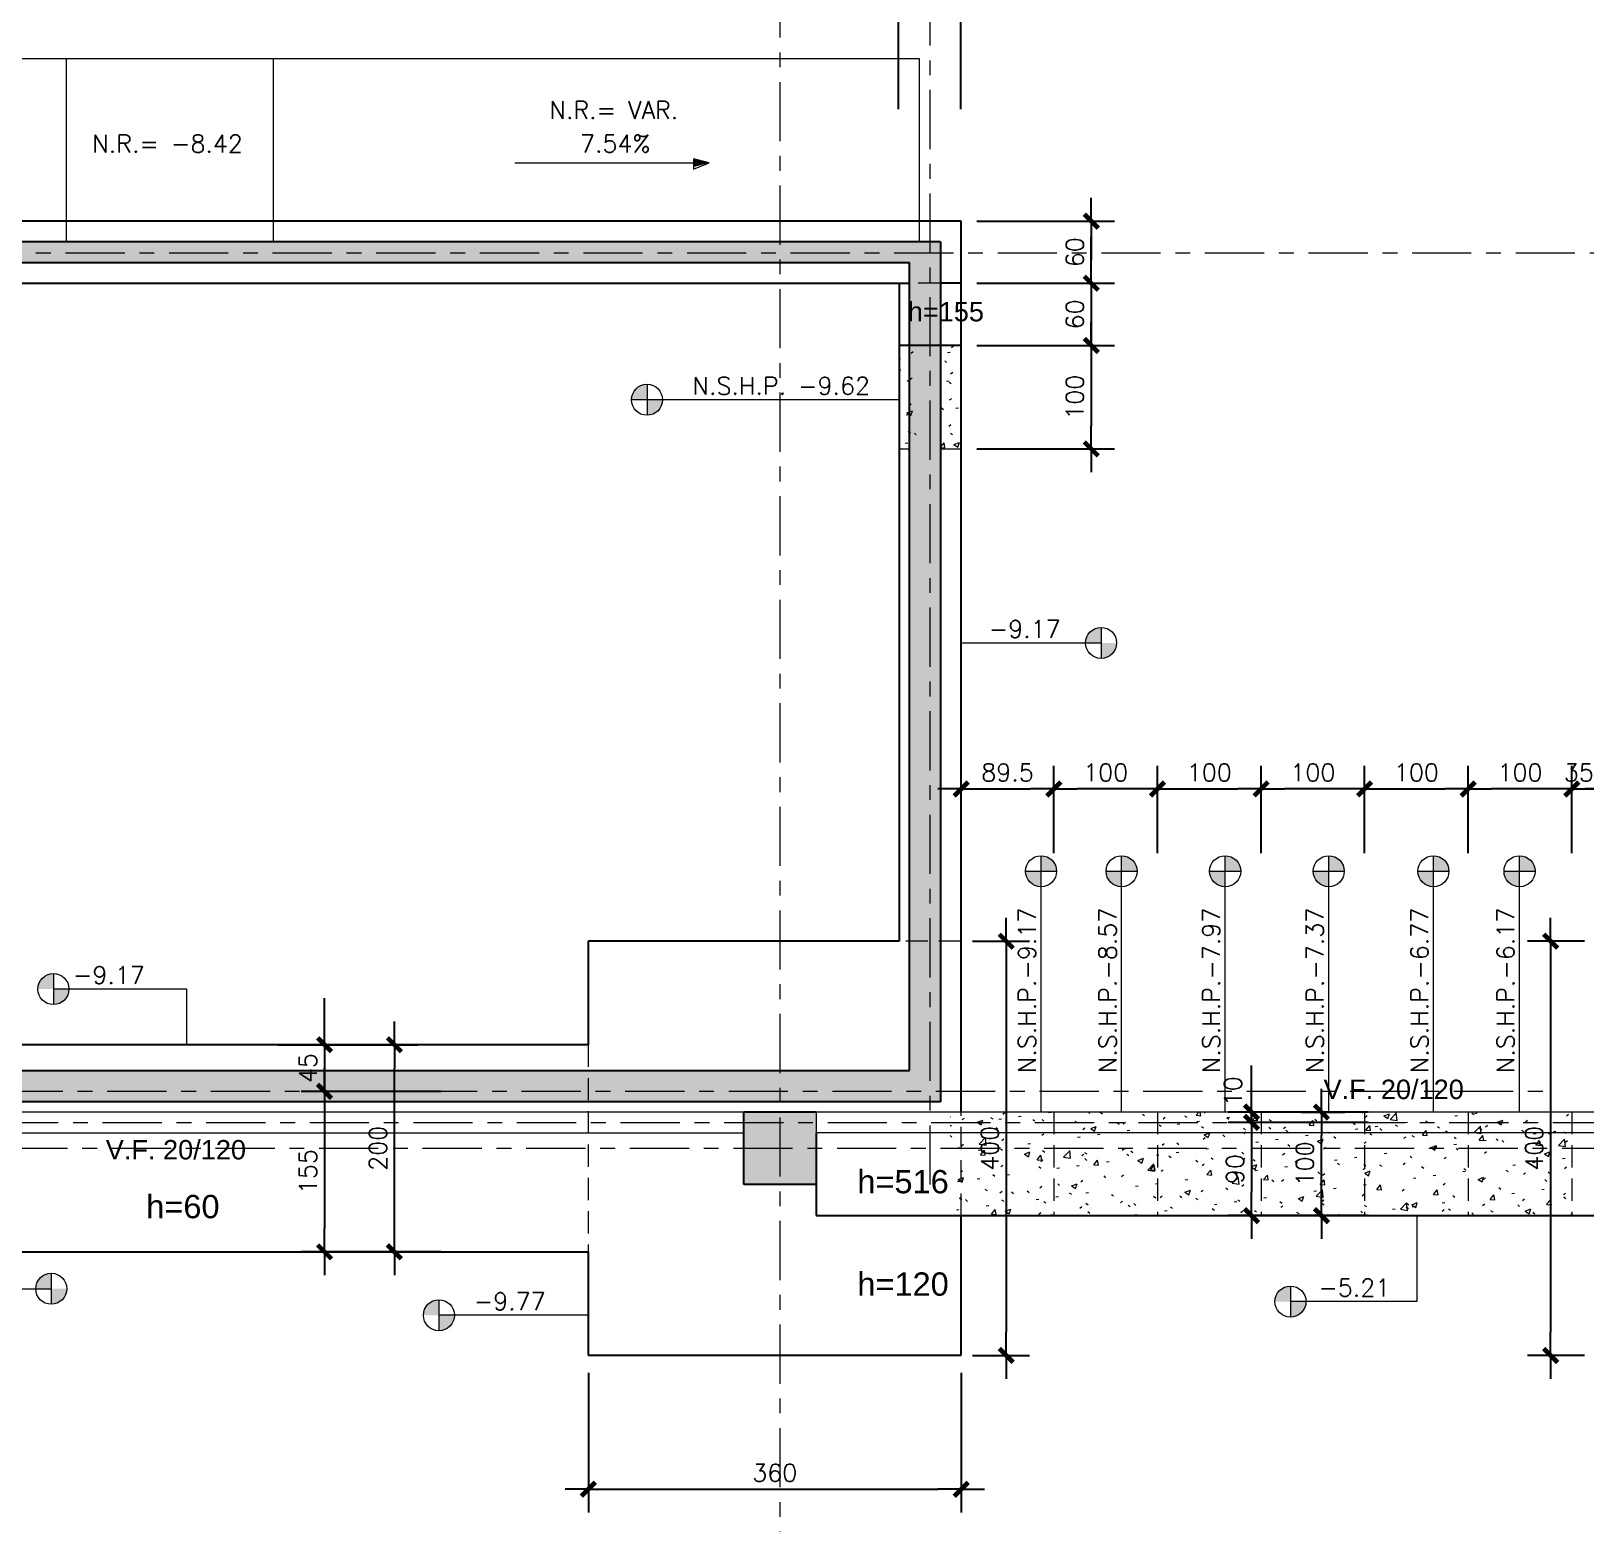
# Model space of a CAD drawing. Extents: x -4 to 6083, y -4 to 8618.
# Drawn here: x 2079 to 3579, y 6048 to 7489 of the extents above; entities that cross this region are included whole.
import ezdxf

# ---------------------------------------------------------------- set-up
doc = ezdxf.new("R2010")
doc.units = 0
doc.header["$LTSCALE"] = 45
doc.header["$MEASUREMENT"] = 0
doc.linetypes.add('Grid Line', pattern=[2.2225, 1.27, -0.3175, 0.3175, -0.3175])
doc.linetypes.add('RLE-PROYECCION', pattern=[0.71438, 0.47625, -0.23813])
doc.layers.get('0').update_dxf_attribs({"linetype": 'CONTINUOUS'})
for name, color, linetype, lineweight in [('A-GENM', 6, 'CONTINUOUS', 15), ('RLE-EJES', 1, 'Grid Line', 9), ('RLE-FUNDACION', 6, 'CONTINUOUS', 25), ('RLE-LOSA', 3, 'CONTINUOUS', 15), ('RLE-MURO', 5, 'CONTINUOUS', 25), ('RLE-NIVELES', 3, 'CONTINUOUS', 9), ('RLE-PROYECCION', 2, 'RLE-PROYECCION', 15), ('RLE-SOLID', 252, 'CONTINUOUS', 15), ('RLE-TEXTO-1', 9, 'CONTINUOUS', 9), ('RLE-VIGA', 3, 'CONTINUOUS', 15)]:
    doc.layers.add(name, color=color, linetype=linetype, lineweight=lineweight)
doc.layers.add('RLA-COTAS1', color=2, linetype='CONTINUOUS')
doc.styles.add('Arial_2', font='arial.ttf', dxfattribs={"height": 18.75})
doc.styles.add('Arial_3', font='arial.ttf', dxfattribs={"height": 16.875})
doc.styles.add('ROMANS', font='ROMANS.shx', dxfattribs={"height": 16.875})
doc.dimstyles.new('ING-75', dxfattribs={"dimscale": 75, "dimtxt": 0.27, "dimasz": 0.3, "dimexe": 0, "dimexo": 0, "dimgap": 0.1, "dimtad": 1, "dimdec": 1, "dimzin": 12, "dimdsep": 46, "dimtxsty": 'ROMANS', "dimblk": 'TICK1', "dimblk1": 'TICK1', "dimblk2": 'TICK1', "dimcen": 0.09, "dimclrd": 2, "dimclre": 1, "dimclrt": 3, "dimadec": 0, "dimazin": 0, "dimtfac": 1, "dimtdec": 0, "dimtix": 1, "dimtmove": 2, "dimatfit": 3, "dimldrblk": 'TICK1', "dimfxl": 0, "dimfxlon": 1, "dimtolj": 1, "dimtzin": 0, "dimarcsym": 0})

# ---------------------------------------------------------------- blocks, each defined once
blk = doc.blocks.new('TICK1')
at = {"color": 2}
for points in [[(0, 0), (-1, 0)], [(0, 0), (1, 0)]]:
    blk.add_lwpolyline(points, dxfattribs=at)
at = {"color": 2, "const_width": 0.2}
blk.add_lwpolyline([(-0.3, -0.3), (0.3, 0.3)], dxfattribs=at)
blk = doc.blocks.new('*D81')
at = {"layer": 'RLA-COTAS1', "color": 1, "lineweight": -2, "transparency": 16777216}
for p, q in [((2916.6, 7413.7), (2916.6, 7548.7)), ((2976.6, 7413.7), (2976.6, 7548.7))]:
    blk.add_line(p, q, dxfattribs=at)
at = {"layer": 'RLA-COTAS1', "color": 2, "lineweight": -2, "transparency": 16777216}
for p, q in [((2894.1, 7526.2), (2871.6, 7526.2)), ((2916.6, 7526.2), (2976.6, 7526.2)), ((2999.1, 7526.2), (3021.6, 7526.2))]:
    blk.add_line(p, q, dxfattribs=at)
at = {"layer": 'RLA-COTAS1', "color": 2, "lineweight": -2, "transparency": 16777216, "xscale": 22.5, "yscale": 22.5, "zscale": 22.5}
blk.add_blockref('TICK1', (2916.6, 7526.2), dxfattribs=at)
at = {"layer": 'RLA-COTAS1', "color": 2, "lineweight": -2, "transparency": 16777216, "xscale": 22.5, "yscale": 22.5, "zscale": 22.5, "rotation": 180}
blk.add_blockref('TICK1', (2976.6, 7526.2), dxfattribs=at)
at = {"layer": 'RLA-COTAS1', "color": 3, "transparency": 16777216, "insert": (2946.6, 7542.2), "char_height": 16.88, "attachment_point": 5, "style": 'ROMANS'}
blk.add_mtext('\\A1;60', dxfattribs=at)
blk = doc.blocks.new('*D82')
at = {"layer": 'RLA-COTAS1', "color": 1, "lineweight": -2, "transparency": 16777216}
for p, q in [((2988.1, 6610.1), (3043.1, 6610.1)), ((2988.1, 6210.1), (3043.1, 6210.1))]:
    blk.add_line(p, q, dxfattribs=at)
at = {"layer": 'RLA-COTAS1', "color": 2, "lineweight": -2, "transparency": 16777216}
blk.add_line((3020.6, 6587.6), (3020.6, 6232.6), dxfattribs=at)
at = {"layer": 'RLA-COTAS1', "color": 2, "lineweight": -2, "transparency": 16777216, "xscale": 22.5, "yscale": 22.5, "zscale": 22.5}
for p, rotation in [((3020.6, 6610.1), 90), ((3020.6, 6210.1), 270)]:
    blk.add_blockref('TICK1', p, dxfattribs=dict(at, rotation=rotation))
at = {"layer": 'RLA-COTAS1', "color": 3, "transparency": 16777216, "insert": (3004.7, 6410.1), "char_height": 16.88, "attachment_point": 5, "rotation": 90, "style": 'ROMANS'}
blk.add_mtext('\\A1;400', dxfattribs=at)
blk = doc.blocks.new('*D83')
at = {"layer": 'RLA-COTAS1', "color": 1, "lineweight": -2, "transparency": 16777216}
for p, q in [((2617.1, 6193.3), (2617.1, 6058.3)), ((2977.1, 6193.3), (2977.1, 6058.3))]:
    blk.add_line(p, q, dxfattribs=at)
at = {"layer": 'RLA-COTAS1', "color": 2, "lineweight": -2, "transparency": 16777216}
blk.add_line((2639.6, 6080.8), (2954.6, 6080.8), dxfattribs=at)
at = {"layer": 'RLA-COTAS1', "color": 2, "lineweight": -2, "transparency": 16777216, "xscale": 22.5, "yscale": 22.5, "zscale": 22.5, "rotation": 180}
blk.add_blockref('TICK1', (2617.1, 6080.8), dxfattribs=at)
at = {"layer": 'RLA-COTAS1', "color": 2, "lineweight": -2, "transparency": 16777216, "xscale": 22.5, "yscale": 22.5, "zscale": 22.5}
blk.add_blockref('TICK1', (2977.1, 6080.8), dxfattribs=at)
at = {"layer": 'RLA-COTAS1', "color": 3, "transparency": 16777216, "insert": (2797.1, 6096.7), "char_height": 16.88, "attachment_point": 5, "style": 'ROMANS'}
blk.add_mtext('\\A1;360', dxfattribs=at)
blk = doc.blocks.new('*D126')
at = {"layer": 'RLA-COTAS1', "color": 1, "lineweight": -2, "transparency": 16777216}
for p, q in [((2992.2, 7305.6), (3125.2, 7305.6)), ((2992.2, 7245.6), (3125.2, 7245.6))]:
    blk.add_line(p, q, dxfattribs=at)
at = {"layer": 'RLA-COTAS1', "color": 2, "lineweight": -2, "transparency": 16777216}
blk.add_line((3102.7, 7283.1), (3102.7, 7268.1), dxfattribs=at)
at = {"layer": 'RLA-COTAS1', "color": 2, "lineweight": -2, "transparency": 16777216, "xscale": 22.5, "yscale": 22.5, "zscale": 22.5}
for p, rotation in [((3102.7, 7305.6), 90), ((3102.7, 7245.6), 270)]:
    blk.add_blockref('TICK1', p, dxfattribs=dict(at, rotation=rotation))
at = {"layer": 'RLA-COTAS1', "color": 3, "transparency": 16777216, "insert": (3086.8, 7275.6), "char_height": 16.88, "attachment_point": 5, "rotation": 90, "style": 'ROMANS'}
blk.add_mtext('\\A1;60', dxfattribs=at)
blk = doc.blocks.new('*D127')
at = {"layer": 'RLA-COTAS1', "color": 2, "lineweight": -2, "transparency": 16777216}
for p, q in [((3102.7, 7268.1), (3102.7, 7290.6)), ((3102.7, 7245.6), (3102.7, 7185.6)), ((3102.7, 7163.1), (3102.7, 7140.6))]:
    blk.add_line(p, q, dxfattribs=at)
at = {"layer": 'RLA-COTAS1', "color": 1, "lineweight": -2, "transparency": 16777216}
for p, q in [((2992.2, 7245.6), (3125.2, 7245.6)), ((2992.2, 7185.6), (3125.2, 7185.6))]:
    blk.add_line(p, q, dxfattribs=at)
at = {"layer": 'RLA-COTAS1', "color": 2, "lineweight": -2, "transparency": 16777216, "xscale": 22.5, "yscale": 22.5, "zscale": 22.5}
for p, rotation in [((3102.7, 7245.6), 270), ((3102.7, 7185.6), 90)]:
    blk.add_blockref('TICK1', p, dxfattribs=dict(at, rotation=rotation))
at = {"layer": 'RLA-COTAS1', "color": 3, "transparency": 16777216, "insert": (3086.8, 7215.6), "char_height": 16.88, "attachment_point": 5, "rotation": 90, "style": 'ROMANS'}
blk.add_mtext('\\A1;60', dxfattribs=at)
blk = doc.blocks.new('*D128')
at = {"layer": 'RLA-COTAS1', "color": 1, "lineweight": -2, "transparency": 16777216}
for p, q in [((2992.2, 7185.6), (3125.2, 7185.6)), ((2992.2, 7085.6), (3125.2, 7085.6))]:
    blk.add_line(p, q, dxfattribs=at)
at = {"layer": 'RLA-COTAS1', "color": 2, "lineweight": -2, "transparency": 16777216}
blk.add_line((3102.7, 7163.1), (3102.7, 7108.1), dxfattribs=at)
at = {"layer": 'RLA-COTAS1', "color": 2, "lineweight": -2, "transparency": 16777216, "xscale": 22.5, "yscale": 22.5, "zscale": 22.5}
for p, rotation in [((3102.7, 7185.6), 90), ((3102.7, 7085.6), 270)]:
    blk.add_blockref('TICK1', p, dxfattribs=dict(at, rotation=rotation))
at = {"layer": 'RLA-COTAS1', "color": 3, "transparency": 16777216, "insert": (3086.8, 7135.6), "char_height": 16.88, "attachment_point": 5, "rotation": 90, "style": 'ROMANS'}
blk.add_mtext('\\A1;100', dxfattribs=at)
blk = doc.blocks.new('*D136')
at = {"layer": 'RLA-COTAS1', "color": 1, "lineweight": -2, "transparency": 16777216}
for p, q in [((3579, 6610.1), (3523.7, 6610.1)), ((3579, 6210.1), (3523.7, 6210.1))]:
    blk.add_line(p, q, dxfattribs=at)
at = {"layer": 'RLA-COTAS1', "color": 2, "lineweight": -2, "transparency": 16777216}
blk.add_line((3546.2, 6587.6), (3546.2, 6232.6), dxfattribs=at)
at = {"layer": 'RLA-COTAS1', "color": 2, "lineweight": -2, "transparency": 16777216, "xscale": 22.5, "yscale": 22.5, "zscale": 22.5}
for p, rotation in [((3546.2, 6610.1), 90), ((3546.2, 6210.1), 270)]:
    blk.add_blockref('TICK1', p, dxfattribs=dict(at, rotation=rotation))
at = {"layer": 'RLA-COTAS1', "color": 3, "transparency": 16777216, "insert": (3530.3, 6410.1), "char_height": 16.88, "attachment_point": 5, "rotation": 90, "style": 'ROMANS'}
blk.add_mtext('\\A1;400', dxfattribs=at)
blk = doc.blocks.new('*D137')
at = {"layer": 'RLA-COTAS1', "color": 1, "lineweight": -2, "transparency": 16777216}
for p, q in [((3305.3, 6445.1), (3347.4, 6445.1)), ((3314.7, 6345.1), (3347.4, 6345.1))]:
    blk.add_line(p, q, dxfattribs=at)
at = {"layer": 'RLA-COTAS1', "color": 2, "lineweight": -2, "transparency": 16777216}
blk.add_line((3324.9, 6367.6), (3324.9, 6422.6), dxfattribs=at)
at = {"layer": 'RLA-COTAS1', "color": 2, "lineweight": -2, "transparency": 16777216, "xscale": 22.5, "yscale": 22.5, "zscale": 22.5}
for p, rotation in [((3324.9, 6445.1), 90), ((3324.9, 6345.1), 270)]:
    blk.add_blockref('TICK1', p, dxfattribs=dict(at, rotation=rotation))
at = {"layer": 'RLA-COTAS1', "color": 3, "transparency": 16777216, "insert": (3308.9, 6395.1), "char_height": 16.88, "attachment_point": 5, "rotation": 90, "style": 'ROMANS'}
blk.add_mtext('\\A1;100', dxfattribs=at)
blk = doc.blocks.new('*D138')
at = {"layer": 'RLA-COTAS1', "color": 2, "lineweight": -2, "transparency": 16777216}
for p, q in [((3257.4, 6467.6), (3257.4, 6490.1)), ((3257.4, 6445.1), (3257.4, 6435.1)), ((3257.4, 6412.6), (3257.4, 6390.1))]:
    blk.add_line(p, q, dxfattribs=at)
at = {"layer": 'RLA-COTAS1', "color": 1, "lineweight": -2, "transparency": 16777216}
for p, q in [((3369.9, 6445.1), (3234.9, 6445.1)), ((3369.9, 6435.1), (3234.9, 6435.1))]:
    blk.add_line(p, q, dxfattribs=at)
at = {"layer": 'RLA-COTAS1', "color": 2, "lineweight": -2, "transparency": 16777216, "xscale": 22.5, "yscale": 22.5, "zscale": 22.5}
for p, rotation in [((3257.4, 6445.1), 270), ((3257.4, 6435.1), 90)]:
    blk.add_blockref('TICK1', p, dxfattribs=dict(at, rotation=rotation))
at = {"layer": 'RLA-COTAS1', "color": 3, "transparency": 16777216, "insert": (3231, 6450.7), "char_height": 16.88, "attachment_point": 1, "rotation": 90, "line_spacing_factor": 0.941778, "style": 'ROMANS'}
blk.add_mtext('\\A1;10', dxfattribs=at)
blk = doc.blocks.new('*D139')
at = {"layer": 'RLA-COTAS1', "color": 1, "lineweight": -2, "transparency": 16777216}
for p, q in [((3369.9, 6435.1), (3234.9, 6435.1)), ((3369.9, 6345.1), (3234.9, 6345.1))]:
    blk.add_line(p, q, dxfattribs=at)
at = {"layer": 'RLA-COTAS1', "color": 2, "lineweight": -2, "transparency": 16777216}
blk.add_line((3257.4, 6412.6), (3257.4, 6367.6), dxfattribs=at)
at = {"layer": 'RLA-COTAS1', "color": 2, "lineweight": -2, "transparency": 16777216, "xscale": 22.5, "yscale": 22.5, "zscale": 22.5}
for p, rotation in [((3257.4, 6435.1), 90), ((3257.4, 6345.1), 270)]:
    blk.add_blockref('TICK1', p, dxfattribs=dict(at, rotation=rotation))
at = {"layer": 'RLA-COTAS1', "color": 3, "transparency": 16777216, "insert": (3241.4, 6390.1), "char_height": 16.88, "attachment_point": 5, "rotation": 90, "style": 'ROMANS'}
blk.add_mtext('\\A1;90', dxfattribs=at)
blk = doc.blocks.new('*D140')
at = {"layer": 'RLA-COTAS1', "color": 2, "lineweight": -2, "transparency": 16777216}
for p, q in [((2362.4, 6532.6), (2362.4, 6555.1)), ((2362.4, 6510.1), (2362.4, 6465.1)), ((2362.4, 6442.6), (2362.4, 6420.1))]:
    blk.add_line(p, q, dxfattribs=at)
at = {"layer": 'RLA-COTAS1', "color": 1, "lineweight": -2, "transparency": 16777216}
for p, q in [((2474.9, 6510.1), (2339.9, 6510.1)), ((2474.9, 6465.1), (2339.9, 6465.1))]:
    blk.add_line(p, q, dxfattribs=at)
at = {"layer": 'RLA-COTAS1', "color": 2, "lineweight": -2, "transparency": 16777216, "xscale": 22.5, "yscale": 22.5, "zscale": 22.5}
for p, rotation in [((2362.4, 6510.1), 270), ((2362.4, 6465.1), 90)]:
    blk.add_blockref('TICK1', p, dxfattribs=dict(at, rotation=rotation))
at = {"layer": 'RLA-COTAS1', "color": 3, "transparency": 16777216, "insert": (2346.5, 6487.6), "char_height": 16.88, "attachment_point": 5, "rotation": 90, "style": 'ROMANS'}
blk.add_mtext('\\A1;45', dxfattribs=at)
blk = doc.blocks.new('*D141')
at = {"layer": 'RLA-COTAS1', "color": 1, "lineweight": -2, "transparency": 16777216}
for p, q in [((2474.9, 6465.1), (2339.9, 6465.1)), ((2474.9, 6310.1), (2339.9, 6310.1))]:
    blk.add_line(p, q, dxfattribs=at)
at = {"layer": 'RLA-COTAS1', "color": 2, "lineweight": -2, "transparency": 16777216}
blk.add_line((2362.4, 6442.6), (2362.4, 6332.6), dxfattribs=at)
at = {"layer": 'RLA-COTAS1', "color": 2, "lineweight": -2, "transparency": 16777216, "xscale": 22.5, "yscale": 22.5, "zscale": 22.5}
for p, rotation in [((2362.4, 6465.1), 90), ((2362.4, 6310.1), 270)]:
    blk.add_blockref('TICK1', p, dxfattribs=dict(at, rotation=rotation))
at = {"layer": 'RLA-COTAS1', "color": 3, "transparency": 16777216, "insert": (2346.5, 6387.6), "char_height": 16.88, "attachment_point": 5, "rotation": 90, "style": 'ROMANS'}
blk.add_mtext('\\A1;155', dxfattribs=at)
blk = doc.blocks.new('*D142')
at = {"layer": 'RLA-COTAS1', "color": 1, "lineweight": -2, "transparency": 16777216}
for p, q in [((2317.4, 6510.1), (2452.4, 6510.1)), ((2317.4, 6310.1), (2452.4, 6310.1))]:
    blk.add_line(p, q, dxfattribs=at)
at = {"layer": 'RLA-COTAS1', "color": 2, "lineweight": -2, "transparency": 16777216}
blk.add_line((2429.9, 6332.6), (2429.9, 6487.6), dxfattribs=at)
at = {"layer": 'RLA-COTAS1', "color": 2, "lineweight": -2, "transparency": 16777216, "xscale": 22.5, "yscale": 22.5, "zscale": 22.5}
for p, rotation in [((2429.9, 6510.1), 90), ((2429.9, 6310.1), 270)]:
    blk.add_blockref('TICK1', p, dxfattribs=dict(at, rotation=rotation))
at = {"layer": 'RLA-COTAS1', "color": 3, "transparency": 16777216, "insert": (2414, 6410.1), "char_height": 16.88, "attachment_point": 5, "rotation": 90, "style": 'ROMANS'}
blk.add_mtext('\\A1;200', dxfattribs=at)
blk = doc.blocks.new('*D164')
at = {"layer": 'RLA-COTAS1', "color": 1, "lineweight": -2, "transparency": 16777216}
for p, q in [((2977.1, 6695.1), (2977.1, 6779.7)), ((3066.6, 6695.1), (3066.6, 6779.7))]:
    blk.add_line(p, q, dxfattribs=at)
at = {"layer": 'RLA-COTAS1', "color": 2, "lineweight": -2, "transparency": 16777216}
blk.add_line((2999.6, 6757.2), (3044.1, 6757.2), dxfattribs=at)
at = {"layer": 'RLA-COTAS1', "color": 2, "lineweight": -2, "transparency": 16777216, "xscale": 22.5, "yscale": 22.5, "zscale": 22.5, "rotation": 180}
blk.add_blockref('TICK1', (2977.1, 6757.2), dxfattribs=at)
at = {"layer": 'RLA-COTAS1', "color": 2, "lineweight": -2, "transparency": 16777216, "xscale": 22.5, "yscale": 22.5, "zscale": 22.5}
blk.add_blockref('TICK1', (3066.6, 6757.2), dxfattribs=at)
at = {"layer": 'RLA-COTAS1', "color": 3, "transparency": 16777216, "insert": (3021.8, 6773.1), "char_height": 16.88, "attachment_point": 5, "style": 'ROMANS'}
blk.add_mtext('\\A1;89.5', dxfattribs=at)
blk = doc.blocks.new('*D165')
at = {"layer": 'RLA-COTAS1', "color": 1, "lineweight": -2, "transparency": 16777216}
for p, q in [((3066.6, 6695.1), (3066.6, 6779.7)), ((3166.6, 6695.1), (3166.6, 6779.7))]:
    blk.add_line(p, q, dxfattribs=at)
at = {"layer": 'RLA-COTAS1', "color": 2, "lineweight": -2, "transparency": 16777216}
blk.add_line((3144.1, 6757.2), (3089.1, 6757.2), dxfattribs=at)
at = {"layer": 'RLA-COTAS1', "color": 2, "lineweight": -2, "transparency": 16777216, "xscale": 22.5, "yscale": 22.5, "zscale": 22.5, "rotation": 180}
blk.add_blockref('TICK1', (3066.6, 6757.2), dxfattribs=at)
at = {"layer": 'RLA-COTAS1', "color": 2, "lineweight": -2, "transparency": 16777216, "xscale": 22.5, "yscale": 22.5, "zscale": 22.5}
blk.add_blockref('TICK1', (3166.6, 6757.2), dxfattribs=at)
at = {"layer": 'RLA-COTAS1', "color": 3, "transparency": 16777216, "insert": (3116.6, 6773.1), "char_height": 16.88, "attachment_point": 5, "style": 'ROMANS'}
blk.add_mtext('\\A1;100', dxfattribs=at)
blk = doc.blocks.new('*D166')
at = {"layer": 'RLA-COTAS1', "color": 1, "lineweight": -2, "transparency": 16777216}
for p, q in [((3166.6, 6695.1), (3166.6, 6779.7)), ((3266.6, 6695.1), (3266.6, 6779.7))]:
    blk.add_line(p, q, dxfattribs=at)
at = {"layer": 'RLA-COTAS1', "color": 2, "lineweight": -2, "transparency": 16777216}
blk.add_line((3189.1, 6757.2), (3244.1, 6757.2), dxfattribs=at)
at = {"layer": 'RLA-COTAS1', "color": 2, "lineweight": -2, "transparency": 16777216, "xscale": 22.5, "yscale": 22.5, "zscale": 22.5, "rotation": 180}
blk.add_blockref('TICK1', (3166.6, 6757.2), dxfattribs=at)
at = {"layer": 'RLA-COTAS1', "color": 2, "lineweight": -2, "transparency": 16777216, "xscale": 22.5, "yscale": 22.5, "zscale": 22.5}
blk.add_blockref('TICK1', (3266.6, 6757.2), dxfattribs=at)
at = {"layer": 'RLA-COTAS1', "color": 3, "transparency": 16777216, "insert": (3216.6, 6773.1), "char_height": 16.88, "attachment_point": 5, "style": 'ROMANS'}
blk.add_mtext('\\A1;100', dxfattribs=at)
blk = doc.blocks.new('*D167')
at = {"layer": 'RLA-COTAS1', "color": 1, "lineweight": -2, "transparency": 16777216}
for p, q in [((3266.6, 6695.1), (3266.6, 6779.7)), ((3366.6, 6695.1), (3366.6, 6779.7))]:
    blk.add_line(p, q, dxfattribs=at)
at = {"layer": 'RLA-COTAS1', "color": 2, "lineweight": -2, "transparency": 16777216}
blk.add_line((3344.1, 6757.2), (3289.1, 6757.2), dxfattribs=at)
at = {"layer": 'RLA-COTAS1', "color": 2, "lineweight": -2, "transparency": 16777216, "xscale": 22.5, "yscale": 22.5, "zscale": 22.5, "rotation": 180}
blk.add_blockref('TICK1', (3266.6, 6757.2), dxfattribs=at)
at = {"layer": 'RLA-COTAS1', "color": 2, "lineweight": -2, "transparency": 16777216, "xscale": 22.5, "yscale": 22.5, "zscale": 22.5}
blk.add_blockref('TICK1', (3366.6, 6757.2), dxfattribs=at)
at = {"layer": 'RLA-COTAS1', "color": 3, "transparency": 16777216, "insert": (3316.6, 6773.1), "char_height": 16.88, "attachment_point": 5, "style": 'ROMANS'}
blk.add_mtext('\\A1;100', dxfattribs=at)
blk = doc.blocks.new('*D168')
at = {"layer": 'RLA-COTAS1', "color": 1, "lineweight": -2, "transparency": 16777216}
for p, q in [((3366.6, 6695.1), (3366.6, 6779.7)), ((3466.6, 6695.1), (3466.6, 6779.7))]:
    blk.add_line(p, q, dxfattribs=at)
at = {"layer": 'RLA-COTAS1', "color": 2, "lineweight": -2, "transparency": 16777216}
blk.add_line((3389.1, 6757.2), (3444.1, 6757.2), dxfattribs=at)
at = {"layer": 'RLA-COTAS1', "color": 2, "lineweight": -2, "transparency": 16777216, "xscale": 22.5, "yscale": 22.5, "zscale": 22.5, "rotation": 180}
blk.add_blockref('TICK1', (3366.6, 6757.2), dxfattribs=at)
at = {"layer": 'RLA-COTAS1', "color": 2, "lineweight": -2, "transparency": 16777216, "xscale": 22.5, "yscale": 22.5, "zscale": 22.5}
blk.add_blockref('TICK1', (3466.6, 6757.2), dxfattribs=at)
at = {"layer": 'RLA-COTAS1', "color": 3, "transparency": 16777216, "insert": (3416.6, 6773.1), "char_height": 16.88, "attachment_point": 5, "style": 'ROMANS'}
blk.add_mtext('\\A1;100', dxfattribs=at)
blk = doc.blocks.new('*D169')
at = {"layer": 'RLA-COTAS1', "color": 1, "lineweight": -2, "transparency": 16777216}
for p, q in [((3466.6, 6695.1), (3466.6, 6779.7)), ((3566.6, 6695.1), (3566.6, 6779.7))]:
    blk.add_line(p, q, dxfattribs=at)
at = {"layer": 'RLA-COTAS1', "color": 2, "lineweight": -2, "transparency": 16777216}
blk.add_line((3544.1, 6757.2), (3489.1, 6757.2), dxfattribs=at)
at = {"layer": 'RLA-COTAS1', "color": 2, "lineweight": -2, "transparency": 16777216, "xscale": 22.5, "yscale": 22.5, "zscale": 22.5, "rotation": 180}
blk.add_blockref('TICK1', (3466.6, 6757.2), dxfattribs=at)
at = {"layer": 'RLA-COTAS1', "color": 2, "lineweight": -2, "transparency": 16777216, "xscale": 22.5, "yscale": 22.5, "zscale": 22.5}
blk.add_blockref('TICK1', (3566.6, 6757.2), dxfattribs=at)
at = {"layer": 'RLA-COTAS1', "color": 3, "transparency": 16777216, "insert": (3516.6, 6773.1), "char_height": 16.88, "attachment_point": 5, "style": 'ROMANS'}
blk.add_mtext('\\A1;100', dxfattribs=at)
blk = doc.blocks.new('*D170')
at = {"layer": 'RLA-COTAS1', "color": 1, "lineweight": -2, "transparency": 16777216}
for p, q in [((3566.6, 6695.1), (3566.6, 6779.7)), ((3602.1, 6644.7), (3602.1, 6779.7))]:
    blk.add_line(p, q, dxfattribs=at)
at = {"layer": 'RLA-COTAS1', "color": 2, "lineweight": -2, "transparency": 16777216}
for p, q in [((3544.1, 6757.2), (3521.6, 6757.2)), ((3566.6, 6757.2), (3602.1, 6757.2)), ((3624.6, 6757.2), (3647.1, 6757.2))]:
    blk.add_line(p, q, dxfattribs=at)
at = {"layer": 'RLA-COTAS1', "color": 2, "lineweight": -2, "transparency": 16777216, "xscale": 22.5, "yscale": 22.5, "zscale": 22.5}
blk.add_blockref('TICK1', (3566.6, 6757.2), dxfattribs=at)
at = {"layer": 'RLA-COTAS1', "color": 2, "lineweight": -2, "transparency": 16777216, "xscale": 22.5, "yscale": 22.5, "zscale": 22.5, "rotation": 180}
blk.add_blockref('TICK1', (3602.1, 6757.2), dxfattribs=at)
at = {"layer": 'RLA-COTAS1', "color": 3, "transparency": 16777216, "insert": (3584.3, 6773.1), "char_height": 16.88, "attachment_point": 5, "style": 'ROMANS'}
blk.add_mtext('\\A1;35.5', dxfattribs=at)

msp = doc.modelspace()

# ---------------------------------------------------------------- hatches: boundary and pattern name
at = {"layer": 'A-GENM'}
h = msp.add_hatch(dxfattribs=at)
h.set_pattern_fill('FP_1', color=1, style=0, pattern_type=2)
h.set_pattern_definition([(50, (3157.694, 5997.944), (54.6555, -4.7815), [5.715, -62.865]), (355, (3157.694, 5997.944), (-10.5728, 57.3166), [4.572, -50.292]), (100.451, (3162.25, 5997.546), (44.0828, 52.535), [4.857, -53.427]), (46.184, (3157.694, 6013.184), (81.3237, -12.613), [8.572, -94.297]), (96.636, (3164.47, 6012.13), (71.221, 74.2287), [7.286, -80.141]), (351.184, (3157.694, 6013.18), (71.2217, 74.2274), [6.858, -75.438]), (21, (3165.314, 6009.374), (45.4846, -30.6795), [5.715, -62.865]), (326, (3165.314, 6009.374), (18.5405, 55.256), [4.572, -50.292]), (71.451, (3169.104, 6006.817), (64.025, 24.5763), [4.857, -53.427]), (37.5, (3157.694, 5997.944), (0.9261, 25.36672), [2.515, -47.168, 2.515, -48.539, -50.483]), (37.5, (3157.694, 5997.944), (0.9261, 25.36672), [-100.736, 2.515, -47.968]), (7.5, (3157.694, 5997.944), (20.0456, 30.0546), [2.515, -26.594, 2.515, -46.025, -19.241]), (7.5, (3157.694, 5997.944), (20.0456, 30.0546), [-77.648, 2.515, -16.726]), (327.5, (3140.701, 5997.944), (40.6768, -1.71882), [2.515, -16.535, 2.515, -56.921, -78.867]), (327.5, (3140.701, 5997.944), (40.6768, -1.71882), [-78.486, 2.515, -76.352]), (317.5, (3133.08, 5997.944), (44.4383, 7.6279), [2.515, -22.25, 2.515, -36.957, -56.007]), (317.5, (3133.08, 5997.944), (44.4383, 7.6279), [-64.237, 2.515, -53.492])])
h.paths.add_polyline_path([(2977.069, 7085.628), (2977.069, 7185.628), (2957.069, 7185.628), (2957.069, 7085.628), (2973.183, 7085.628)], flags=0)
h.paths.add_polyline_path([(2917.069, 7085.628), (2937.069, 7085.628), (2937.069, 7185.628), (2917.069, 7185.628)], flags=0)
h = msp.add_hatch(dxfattribs=at)
h.set_pattern_fill('FP_1', color=1, style=0, pattern_type=2)
h.set_pattern_definition([(50, (3207.194, 5257.44), (54.6555, -4.7815), [5.715, -62.865]), (355, (3207.194, 5257.44), (-10.5728, 57.3166), [4.572, -50.292]), (100.451, (3211.75, 5257.04), (44.0828, 52.535), [4.857, -53.427]), (46.184, (3207.194, 5272.68), (81.3237, -12.613), [8.572, -94.297]), (96.636, (3213.97, 5271.63), (71.221, 74.2287), [7.286, -80.141]), (351.184, (3207.194, 5272.68), (71.2217, 74.2274), [6.858, -75.438]), (21, (3214.814, 5268.87), (45.4846, -30.6795), [5.715, -62.865]), (326, (3214.814, 5268.87), (18.5405, 55.256), [4.572, -50.292]), (71.451, (3218.604, 5266.31), (64.025, 24.5763), [4.857, -53.427]), (37.5, (3207.194, 5257.439), (0.9261, 25.36672), [2.515, -47.168, 2.515, -48.539, -50.483]), (37.5, (3207.194, 5257.439), (0.9261, 25.36672), [-100.736, 2.515, -47.968]), (7.5, (3207.194, 5257.44), (20.0456, 30.0546), [2.515, -26.594, 2.515, -46.025, -19.241]), (7.5, (3207.194, 5257.44), (20.0456, 30.0546), [-77.648, 2.515, -16.726]), (327.5, (3190.201, 5257.439), (40.6768, -1.71882), [2.515, -16.535, 2.515, -56.921, -78.867]), (327.5, (3190.201, 5257.439), (40.6768, -1.71882), [-78.486, 2.515, -76.352]), (317.5, (3182.58, 5257.44), (44.4383, 7.6279), [2.515, -22.25, 2.515, -36.957, -56.007]), (317.5, (3182.58, 5257.44), (44.4383, 7.6279), [-64.237, 2.515, -53.492])])
h.paths.add_polyline_path([(3566.569, 6345.123), (3566.569, 6445.123), (2991.952, 6445.123), (2991.952, 6345.123), (3022.683, 6345.123)])
h.paths.add_polyline_path([(2966.569, 6345.123), (2986.569, 6345.123), (2986.569, 6445.123), (2966.569, 6445.123)])
at = {"layer": 'RLE-NIVELES', "linetype": 'Continuous'}
h = msp.add_hatch(color=1, dxfattribs=at)
h.paths.add_polyline_path([(2673.748, 7133.171), (2673.748, 7148.171, 0.41421356), (2658.748, 7133.171)])
h.paths.add_polyline_path([(2673.748, 7118.171, 0.41421356), (2688.748, 7133.171), (2673.748, 7133.171)])
h = msp.add_hatch(color=1, dxfattribs=at)
h.paths.add_polyline_path([(3112.137, 6898.256), (3112.137, 6913.256, 0.41421356), (3097.137, 6898.256)])
h.paths.add_polyline_path([(3112.137, 6883.256, 0.41421356), (3127.137, 6898.256), (3112.137, 6898.256)])
h = msp.add_hatch(color=1, dxfattribs=at)
h.paths.add_polyline_path([(3054.155, 6677.74), (3039.155, 6677.74, 0.41421356), (3054.155, 6662.74)])
h.paths.add_polyline_path([(3069.155, 6677.74, 0.41421356), (3054.155, 6692.74), (3054.155, 6677.74)])
h = msp.add_hatch(color=1, dxfattribs=at)
h.paths.add_polyline_path([(3131.923, 6677.74), (3116.923, 6677.74, 0.41421356), (3131.923, 6662.74)])
h.paths.add_polyline_path([(3146.923, 6677.74, 0.41421356), (3131.923, 6692.74), (3131.923, 6677.74)])
h = msp.add_hatch(color=1, dxfattribs=at)
h.paths.add_polyline_path([(3231.923, 6677.74), (3216.923, 6677.74, 0.41421356), (3231.923, 6662.74)])
h.paths.add_polyline_path([(3246.923, 6677.74, 0.41421356), (3231.923, 6692.74), (3231.923, 6677.74)])
h = msp.add_hatch(color=1, dxfattribs=at)
h.paths.add_polyline_path([(3331.923, 6677.74), (3316.923, 6677.74, 0.41421356), (3331.923, 6662.74)])
h.paths.add_polyline_path([(3346.923, 6677.74, 0.41421356), (3331.923, 6692.74), (3331.923, 6677.74)])
h = msp.add_hatch(color=1, dxfattribs=at)
h.paths.add_polyline_path([(3432.974, 6677.74), (3417.974, 6677.74, 0.41421356), (3432.974, 6662.74)])
h.paths.add_polyline_path([(3447.974, 6677.74, 0.41421356), (3432.974, 6692.74), (3432.974, 6677.74)])
h = msp.add_hatch(color=1, dxfattribs=at)
h.paths.add_polyline_path([(3516.15, 6677.74), (3501.15, 6677.74, 0.41421356), (3516.15, 6662.74)])
h.paths.add_polyline_path([(3531.15, 6677.74, 0.41421356), (3516.15, 6692.74), (3516.15, 6677.74)])
h = msp.add_hatch(color=1, dxfattribs=at)
h.paths.add_polyline_path([(2100.594, 6563.953), (2100.594, 6578.953, 0.41421356), (2085.594, 6563.953)])
h.paths.add_polyline_path([(2100.594, 6548.953, 0.41421356), (2115.594, 6563.953), (2100.594, 6563.953)])
h = msp.add_hatch(color=1, dxfattribs=at)
h.paths.add_polyline_path([(2098.579, 6274.449), (2098.579, 6289.449, 0.41421356), (2083.579, 6274.449)])
h.paths.add_polyline_path([(2098.579, 6259.449, 0.41421356), (2113.579, 6274.449), (2098.579, 6274.449)])
h = msp.add_hatch(color=1, dxfattribs=at)
h.paths.add_polyline_path([(3294.968, 6262.05), (3294.968, 6277.05, 0.41421356), (3279.968, 6262.05)])
h.paths.add_polyline_path([(3294.968, 6247.05, 0.41421356), (3309.968, 6262.05), (3294.968, 6262.05)])
h = msp.add_hatch(color=1, dxfattribs=at)
h.paths.add_polyline_path([(2472.826, 6248.854), (2472.826, 6263.854, 0.41421356), (2457.826, 6248.854)])
h.paths.add_polyline_path([(2472.826, 6233.854, 0.41421356), (2487.826, 6248.854), (2472.826, 6248.854)])
at = {"layer": 'RLE-SOLID'}
for points in [[(2944.569, 7265.628), (2944.569, 7285.628), (1749.59, 7285.628), (1749.59, 7265.628), (1780.514, 7265.628)], [(2927.069, 6475.144), (2957.069, 6475.144), (2957.065, 7285.628), (2937.065, 7285.628), (2927.069, 7267.628)], [(2957.069, 6455.144), (2957.069, 6485.144), (1449.69, 6485.144), (1449.69, 6455.144), (1837.065, 6455.144)]]:
    msp.add_hatch(color=256, dxfattribs=at).paths.add_polyline_path(points)
msp.add_hatch(color=256, dxfattribs=at).paths.add_polyline_path([(2837.065, 6375.128), (2837.065, 6445.128), (2767.065, 6445.128), (2767.065, 6375.128)], flags=0)

# ---------------------------------------------------------------- linework, layer by layer
at = {"layer": 'A-GENM'}
for p, q in [((2917.069, 7185.628), (2927.069, 7185.628)), ((2917.069, 7185.628), (2927.069, 7185.628)), ((2957.069, 7185.628), (2977.069, 7185.628)), ((2957.069, 7185.628), (2977.069, 7185.628))]:
    msp.add_line(p, q, dxfattribs=at)
at = {"layer": 'A-GENM', "color": 1}
for p, q in [((2917.069, 7085.628), (2927.069, 7085.628)), ((2957.069, 7085.628), (2977.069, 7085.628))]:
    msp.add_line(p, q, dxfattribs=at)
at = {"layer": 'RLE-EJES'}
for p, q in [((2802.065, 7940.128), (2802.065, 3264.931)), ((2947.065, 6375.128), (2947.065, 7940.128)), ((312.065, 7275.128), (5712.081, 7275.128)), ((352.395, 6465.144), (3550.79, 6465.144)), ((347.924, 6435.128), (5674.086, 6435.128)), ((356.865, 6410.144), (5712.081, 6410.144))]:
    msp.add_line(p, q, dxfattribs=at)
at = {"layer": 'RLE-FUNDACION'}
for p, q in [((2977.069, 7305.628), (747.065, 7305.628)), ((2977.069, 6445.128), (2977.069, 7305.628)), ((787.065, 7245.628), (2927.069, 7245.628)), ((2917.069, 7245.628), (2917.069, 6610.144)), ((2977.069, 7245.628), (2957.069, 7245.628)), ((2927.069, 7185.628), (2917.069, 7185.628)), ((2957.064, 7185.628), (2927.074, 7185.628)), ((2977.069, 7185.628), (2957.069, 7185.628)), ((2917.069, 6610.144), (2617.069, 6610.144)), ((2617.069, 6610.144), (2617.069, 6510.144)), ((2617.069, 6510.144), (1952.065, 6510.144)), ((2837.065, 6375.128), (2837.065, 6345.128)), ((2837.065, 6345.128), (3602.065, 6345.128)), ((2977.069, 6210.144), (2977.069, 6345.128)), ((1952.065, 6310.144), (2617.069, 6310.144)), ((2617.069, 6310.144), (2617.069, 6210.144)), ((2617.069, 6210.144), (2977.069, 6210.144))]:
    msp.add_line(p, q, dxfattribs=at)
at = {"layer": 'RLE-LOSA'}
for p, q in [((567.065, 7462.628), (2936.569, 7462.628)), ((2112.825, 7462.628), (2112.825, 7285.628)), ((2312.825, 7462.628), (2312.825, 7285.628)), ((2936.569, 7462.628), (2936.569, 7285.628))]:
    msp.add_line(p, q, dxfattribs=at)
at = {"layer": 'RLE-MURO'}
for p, q in [((2957.069, 7285.628), (1749.59, 7285.628)), ((2957.069, 7285.628), (2957.069, 6455.144)), ((1749.59, 7265.628), (2927.069, 7265.628)), ((2927.069, 6485.144), (2927.069, 7265.628)), ((1449.69, 6485.144), (2927.069, 6485.144)), ((2957.069, 6455.144), (1449.69, 6455.144)), ((2837.065, 6445.128), (2767.065, 6445.128)), ((2767.065, 6375.128), (2767.065, 6445.128)), ((2837.065, 6425.128), (2837.065, 6375.128)), ((2837.065, 6375.128), (2767.065, 6375.128))]:
    msp.add_line(p, q, dxfattribs=at)
at = {"layer": 'RLE-NIVELES', "color": 3}
for p, q in [((2673.748, 7148.171), (2673.748, 7118.171)), ((3112.137, 6913.256), (3112.137, 6883.256)), ((3039.155, 6677.74), (3069.155, 6677.74)), ((3116.923, 6677.74), (3146.923, 6677.74)), ((3216.923, 6677.74), (3246.923, 6677.74)), ((3316.923, 6677.74), (3346.923, 6677.74)), ((3417.974, 6677.74), (3447.974, 6677.74)), ((3501.15, 6677.74), (3531.15, 6677.74)), ((2100.594, 6578.953), (2100.594, 6548.953)), ((2098.579, 6289.449), (2098.579, 6259.449)), ((3294.968, 6277.05), (3294.968, 6247.05)), ((2472.826, 6263.854), (2472.826, 6233.854))]:
    msp.add_line(p, q, dxfattribs=at)
at = {"layer": 'RLE-NIVELES'}
for p, q in [((2840.827, 7133.171), (2658.748, 7133.171)), ((2917.069, 7133.171), (2840.827, 7133.171)), ((2977.069, 6898.256), (3019.969, 6898.256)), ((3019.969, 6898.256), (3112.137, 6898.256)), ((3054.155, 6445.133), (3054.155, 6692.74)), ((3131.923, 6445.133), (3131.923, 6692.74)), ((3231.923, 6445.133), (3231.923, 6692.74)), ((3331.923, 6445.133), (3331.923, 6692.74)), ((3432.974, 6445.133), (3432.974, 6692.74)), ((3516.15, 6445.133), (3516.15, 6692.74)), ((2229.466, 6563.953), (2100.594, 6563.953)), ((2229.466, 6510.144), (2229.466, 6563.953)), ((3417.092, 6345.128), (3417.092, 6262.05)), ((2004.213, 6274.449), (2098.579, 6274.449)), ((3417.092, 6262.05), (3294.968, 6262.05)), ((2584.129, 6248.854), (2472.826, 6248.854)), ((2617.069, 6248.854), (2584.129, 6248.854))]:
    msp.add_line(p, q, dxfattribs=at)
at = {"layer": 'RLE-NIVELES', "color": 3}
for centre in [(2673.748, 7133.171), (3112.137, 6898.256), (3054.155, 6677.74), (3131.923, 6677.74), (3231.923, 6677.74), (3331.923, 6677.74), (3432.974, 6677.74), (3516.15, 6677.74), (2100.594, 6563.953), (2098.579, 6274.449), (3294.968, 6262.05), (2472.826, 6248.854)]:
    msp.add_circle(centre, 15, dxfattribs=at)
at = {"layer": 'RLE-PROYECCION'}
for p, q in [((2957.064, 7245.628), (2927.074, 7245.628)), ((2977.069, 6610.144), (2917.069, 6610.144)), ((2617.069, 6510.144), (2617.069, 6310.144)), ((2837.065, 6445.128), (2837.065, 6425.128)), ((2977.069, 6345.133), (2977.069, 6445.123)), ((3066.569, 6445.133), (3066.569, 6345.128)), ((3166.569, 6445.133), (3166.569, 6345.128)), ((3266.569, 6445.133), (3266.569, 6345.128)), ((3366.569, 6445.133), (3366.569, 6345.128)), ((3466.569, 6445.133), (3466.569, 6345.128)), ((3566.569, 6445.133), (3566.569, 6345.128))]:
    msp.add_line(p, q, dxfattribs=at)
at = {"layer": 'RLE-VIGA'}
for p, q in [((2628.175, 6445.128), (1837.065, 6445.128)), ((2767.065, 6445.128), (2628.175, 6445.128)), ((3602.065, 6445.128), (2837.065, 6445.128)), ((3602.065, 6445.128), (2837.065, 6445.128)), ((1837.065, 6425.128), (2628.175, 6425.128)), ((2628.175, 6425.128), (2767.065, 6425.128)), ((3602.065, 6425.128), (2837.065, 6425.128))]:
    msp.add_line(p, q, dxfattribs=at)

# ---------------------------------------------------------------- texts
at = {"layer": 'RLE-NIVELES', "insert": (2643.045, 7380.526), "char_height": 16.875, "width": 160.68954, "attachment_point": 5, "line_spacing_factor": 0.941778, "style": 'ROMANS', "bg_fill": 2}
msp.add_mtext('7.54%', dxfattribs=at)
at = {"layer": 'RLE-NIVELES', "char_height": 16.875, "attachment_point": 5, "line_spacing_factor": 0.941778, "style": 'ROMANS'}
for s, insert, width in [('N.R.= -8.42', (2210.876, 7380.54), 160.68954), ('N.S.H.P. -9.62', (2803.372, 7146.549), 244.85056), ('-9.17', (3038.441, 6911.73), 71.39207), ('-9.17', (2154.169, 6577.428), 71.39207), ('-5.21', (3356.619, 6275.525), 71.39207), ('-9.77', (2541.153, 6262.329), 71.39207)]:
    msp.add_mtext(s, dxfattribs=dict(at, insert=insert, width=width))
at = {"layer": 'RLE-NIVELES', "char_height": 16.875, "width": 71.39207, "attachment_point": 5, "rotation": 90, "line_spacing_factor": 0.941778, "style": 'ROMANS'}
for s, insert in [('N.S.H.P.-9.17', (3040.68, 6562.579)), ('N.S.H.P.-8.57', (3118.448, 6562.579)), ('N.S.H.P.-7.97', (3218.448, 6562.579)), ('N.S.H.P.-7.37', (3318.448, 6562.579)), ('N.S.H.P.-6.77', (3419.499, 6562.579)), ('N.S.H.P.-6.17', (3502.675, 6562.579))]:
    msp.add_mtext(s, dxfattribs=dict(at, insert=insert))
at = {"layer": 'RLE-TEXTO-1', "attachment_point": 2, "line_spacing_factor": 0.941778}
for s, insert, char_height, width, style in [('h=155', (2962.3, 7227.604), 18.75, 162.06688, 'Arial_2'), ('V.F. 20/120', (3394.647, 6476.439), 18.75, 162.06688, 'Arial_2'), ('V.F. 20/120', (2218.886, 6418.104), 18.75, 162.06688, 'Arial_2'), ('h=516', (2920.937, 6389.149), 22.5, 105.4971, 'Arial_3'), ('h=60', (2225.655, 6365.072), 22.5, 105.4971, 'Arial_3'), ('h=120', (2920.937, 6290.243), 22.5, 105.4971, 'Arial_3')]:
    msp.add_mtext(s, dxfattribs=dict(at, insert=insert, char_height=char_height, width=width, style=style))

# ---------------------------------------------------------------- dimensions: what is measured, and where the dimension line sits
at = {"layer": 'RLA-COTAS1'}
for base, p1, p2, picture, middle in [((2976.569, 7526.214), (2916.569, 7413.714), (2976.569, 7413.714), '*D81', (2946.569, 7542.152)), ((3066.569, 6757.203), (2977.069, 6695.14), (3066.569, 6695.14), '*D164', (3021.819, 6773.141)), ((2977.069, 6080.756), (2617.069, 6193.256), (2977.069, 6193.256), '*D83', (2797.069, 6096.694))]:
    dim = msp.add_linear_dim(base=base, p1=p1, p2=p2, dimstyle='ING-75', override={"dimexe": 0.3, "dimexo": 0, "dimdec": 2, "dimfxl": 1.5, "dimfxlon": 1}, dxfattribs=at)
    dim.commit()
    dim.dimension.update_dxf_attribs({"geometry": picture, "text_midpoint": middle})
for base, p1, p2, angle, picture, middle in [((3102.7, 7245.628), (2992.2, 7305.628), (2992.2, 7245.628), 90, '*D126', (3086.763, 7275.628)), ((3102.7, 7185.628), (2992.2, 7245.628), (2992.2, 7185.628), 90, '*D127', (3086.763, 7215.628)), ((3102.7, 7085.628), (2992.2, 7185.628), (2992.2, 7085.628), 90, '*D128', (3086.763, 7135.628)), ((3066.569, 6757.203), (3166.569, 6695.14), (3066.569, 6695.14), 180, '*D165', (3116.569, 6773.141)), ((3266.569, 6757.203), (3166.569, 6695.14), (3266.569, 6695.14), 0, '*D166', (3216.569, 6773.141)), ((3266.569, 6757.203), (3366.569, 6695.14), (3266.569, 6695.14), 180, '*D167', (3316.569, 6773.141)), ((3466.569, 6757.203), (3366.569, 6695.14), (3466.569, 6695.14), 0, '*D168', (3416.569, 6773.141)), ((3466.569, 6757.203), (3566.569, 6695.14), (3466.569, 6695.14), 180, '*D169', (3516.569, 6773.141)), ((3602.065, 6757.203), (3566.569, 6695.14), (3602.065, 6644.703), 0, '*D170', (3584.317, 6773.141)), ((3020.629, 6210.144), (2988.09, 6610.144), (2988.09, 6210.144), 90, '*D82', (3004.692, 6410.144)), ((3546.213, 6210.144), (3578.989, 6610.144), (3578.989, 6210.144), 90, '*D136', (3530.275, 6410.144)), ((2362.392, 6465.144), (2474.892, 6510.144), (2474.892, 6465.144), 90, '*D140', (2346.454, 6487.644)), ((2429.892, 6510.144), (2317.392, 6310.144), (2317.392, 6510.144), 90, '*D142', (2413.954, 6410.144)), ((2362.392, 6310.144), (2474.892, 6465.144), (2474.892, 6310.144), 90, '*D141', (2346.454, 6387.644)), ((3324.872, 6445.128), (3314.672, 6345.128), (3305.327, 6445.128), 90, '*D137', (3308.934, 6395.128)), ((3257.372, 6345.128), (3369.872, 6435.128), (3369.872, 6345.128), 90, '*D139', (3241.434, 6390.128))]:
    dim = msp.add_linear_dim(base=base, p1=p1, p2=p2, angle=angle, dimstyle='ING-75', override={"dimexe": 0.3, "dimexo": 0, "dimdec": 2, "dimfxl": 1.5, "dimfxlon": 1}, dxfattribs=at)
    dim.commit()
    dim.dimension.update_dxf_attribs({"geometry": picture, "text_midpoint": middle})
dim = msp.add_linear_dim(base=(3257.372, 6435.128), p1=(3369.872, 6445.128), p2=(3369.872, 6435.128), angle=90, dimstyle='ING-75', override={"dimexe": 0.3, "dimexo": 0, "dimdec": 2, "dimfxl": 1.5, "dimfxlon": 1}, dxfattribs=at)
dim.commit()
dim.dimension.update_dxf_attribs({"geometry": '*D138', "text_midpoint": (3242.254, 6463.194), "dimtype": 160, "text_rotation": 90})

# ---------------------------------------------------------------- next in the draw order: hatches: boundary and pattern name
at = {"layer": 'RLE-NIVELES'}
msp.add_hatch(color=256, dxfattribs=at).paths.add_polyline_path([(2733.685, 7361.957), (2718.685, 7365.976), (2718.685, 7357.938)], flags=0)

# ---------------------------------------------------------------- next in the draw order: linework, layer by layer
for p, q in [((2546.185, 7361.957), (2733.685, 7361.957)), ((2733.685, 7361.957), (2718.685, 7365.976)), ((2718.685, 7365.976), (2718.685, 7355.938)), ((2718.685, 7355.938), (2733.685, 7361.957))]:
    msp.add_line(p, q, dxfattribs=at)

# ---------------------------------------------------------------- next in the draw order: texts
at = {"layer": 'RLE-NIVELES', "insert": (2641.762, 7412.961), "char_height": 16.875, "width": 160.68954, "attachment_point": 5, "line_spacing_factor": 0.941778, "style": 'ROMANS'}
msp.add_mtext('N.R.= VAR.', dxfattribs=at)

doc.saveas('drawing.dxf')
